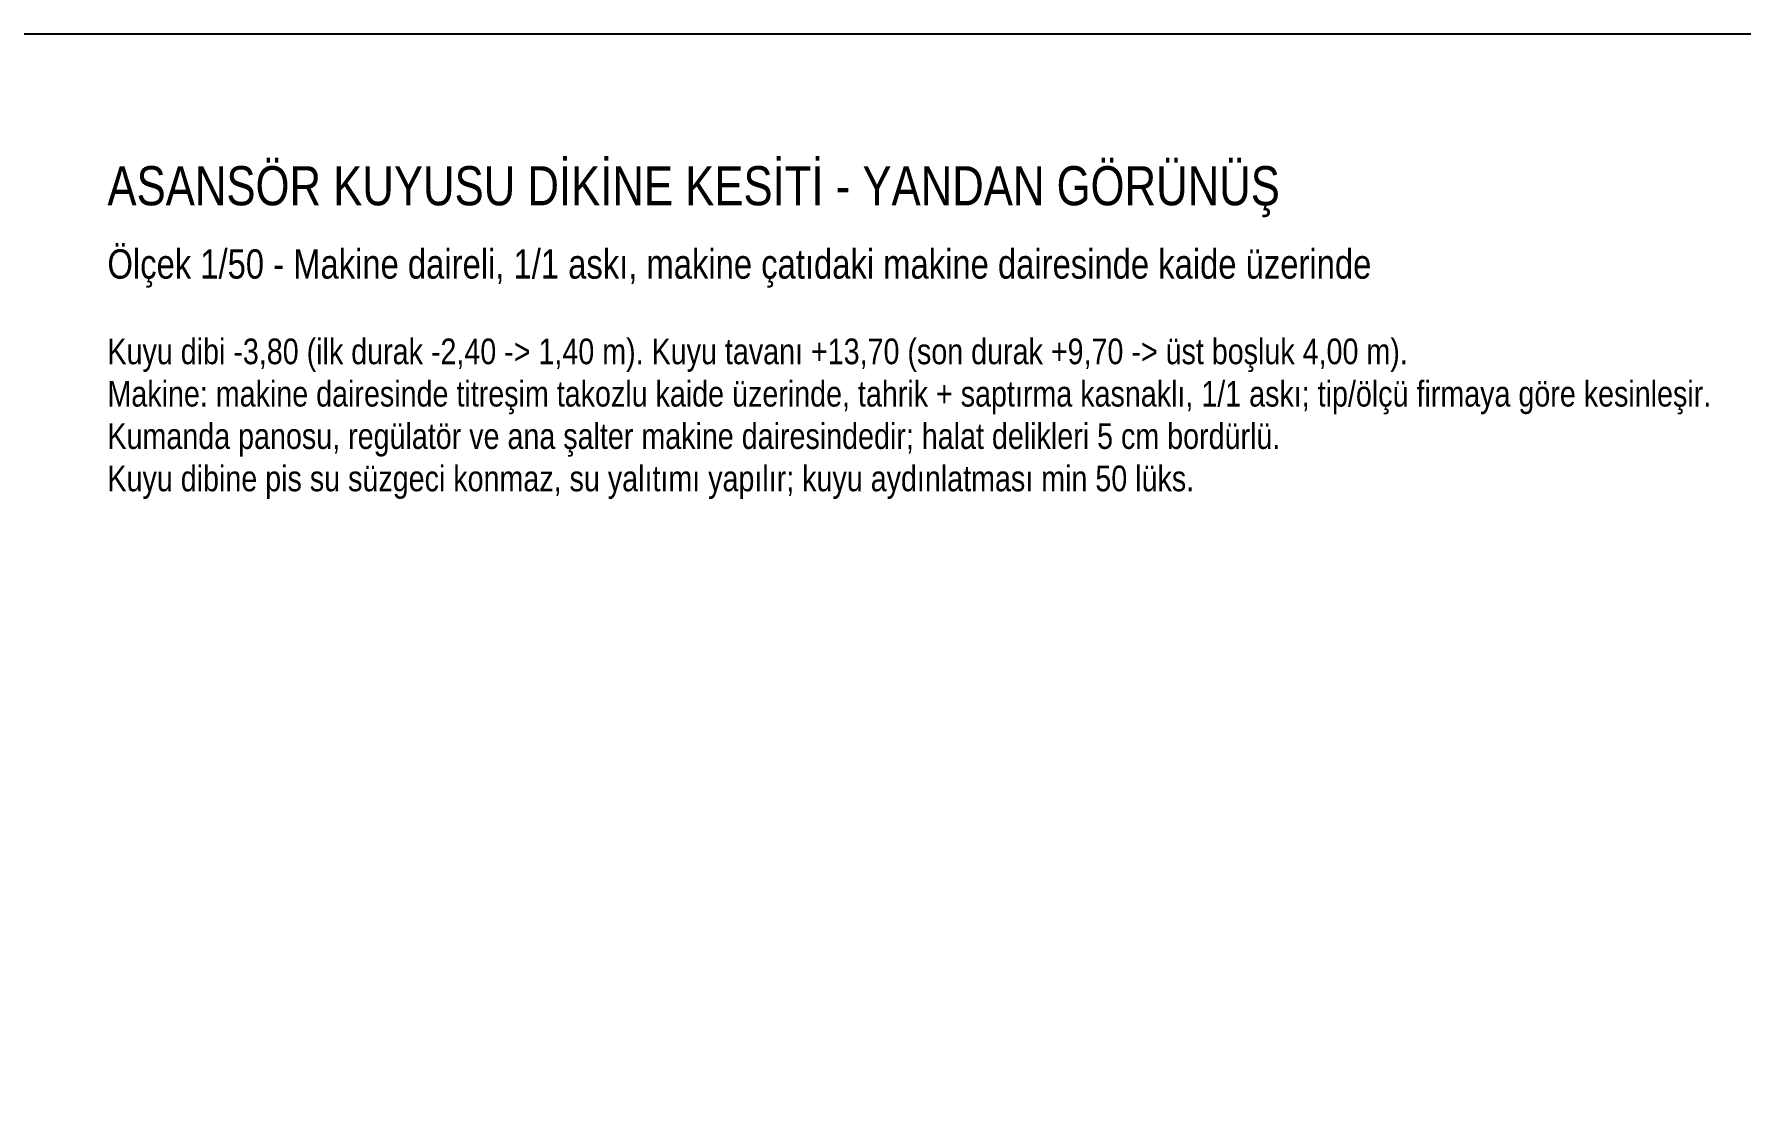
# Model space of a CAD drawing. Header units: centimetres. Extents: x 0 to 14595, y -30 to 2970.
# Drawn here: x 9480 to 10179, y 2532 to 2970 of the extents above; entities that cross this region are included whole.
import ezdxf

# ---------------------------------------------------------------- set-up
doc = ezdxf.new("R2010")
doc.units = ezdxf.units.CM
for name, color, linetype in [('ASN-BASLIK', 5, 'CONTINUOUS'), ('ASN-CERCEVE', 7, 'CONTINUOUS'), ('ASN-YAZI', 4, 'CONTINUOUS')]:
    doc.layers.add(name, color=color, linetype=linetype)
doc.styles.get("Standard").update_dxf_attribs({"font": 'arial.ttf', "width": 0.8})

msp = doc.modelspace()

# ---------------------------------------------------------------- linework, layer by layer
at = {"layer": 'ASN-CERCEVE'}
for points in [[(0, 0), (14595, 0), (14595, 2970), (0, 2970)], [(100, 0), (14570, 0), (14570, 2970), (100, 2970)]]:
    msp.add_lwpolyline(points, close=True, dxfattribs=at)

# ---------------------------------------------------------------- texts
at = {"layer": 'ASN-BASLIK', "width": 0.8}
for s, height, p in [('ASANSÖR KUYUSU DİKİNE KESİTİ - YANDAN GÖRÜNÜŞ', 16, (9510, 2900)), ('Ölçek 1/50 - Makine daireli, 1/1 askı, makine çatıdaki makine dairesinde kaide üzerinde', 12, (9510, 2870))]:
    msp.add_text(s, height=height, dxfattribs=at).set_placement(p)
at = {"layer": 'ASN-YAZI', "width": 0.8}
for s, p in [('Kuyu dibi -3,80 (ilk durak -2,40 -> 1,40 m). Kuyu tavanı +13,70 (son durak +9,70 -> üst boşluk 4,00 m).', (9510, 2835)), ('Makine: makine dairesinde titreşim takozlu kaide üzerinde, tahrik + saptırma kasnaklı, 1/1 askı; tip/ölçü firmaya göre kesinleşir.', (9510, 2817.68)), ('Kumanda panosu, regülatör ve ana şalter makine dairesindedir; halat delikleri 5 cm bordürlü.', (9510, 2800.35)), ('Kuyu dibine pis su süzgeci konmaz, su yalıtımı yapılır; kuyu aydınlatması min 50 lüks.', (9510, 2783.03))]:
    msp.add_text(s, height=10.5, dxfattribs=at).set_placement(p)

doc.saveas('drawing.dxf')
